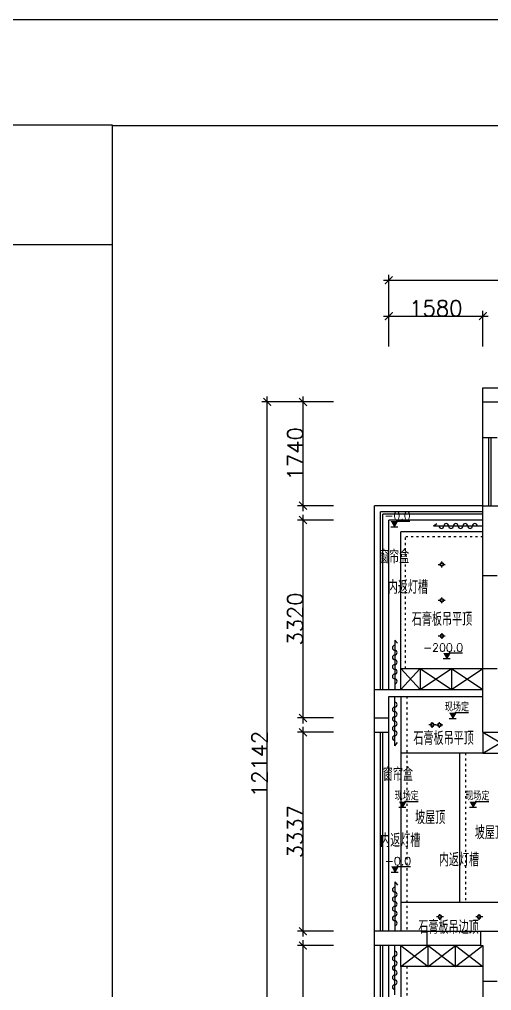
# Model space of a CAD drawing. Header units: millimetres. Extents: x -2231407 to 1513712, y -2704583 to 257.
# Drawn here: x 675346 to 683270, y -1352248 to -1335959 of the extents above; entities that cross this region are included whole.
import ezdxf

# ---------------------------------------------------------------- set-up
doc = ezdxf.new("R2010")
doc.units = ezdxf.units.MM
doc.linetypes.add('ACAD_ISO03W100', pattern=[30, 12, -18])
for name, color, linetype in [('14吊顶线', 4, 'Continuous'), ('16开关插座', 4, 'Continuous'), ('IBS-Refe', 50, 'Continuous')]:
    doc.layers.add(name, color=color, linetype=linetype)
doc.styles.get("Standard").update_dxf_attribs({"font": 'txt', "bigfont": 'gbcbig.shx'})
doc.styles.add('说明文字', font='', dxfattribs={"width": 0.75})
doc.styles.get('说明文字').set_extended_font_data('SimSun')
doc.dimstyles.new('1--100', dxfattribs={"dimscale": 100, "dimtxt": 2.5, "dimasz": 0.8, "dimexe": 1, "dimexo": 0.1, "dimgap": 1, "dimtad": 3, "dimdec": 4, "dimrnd": 5, "dimzin": 0, "dimdsep": 46, "dimtxsty": '说明文字', "dimblk": 'ARCHTICK', "dimcen": 0.13, "dimazin": 0, "dimtfac": 1, "dimtdec": 4, "dimtix": 1, "dimtmove": 2, "dimatfit": 3, "dimldrblk": '0定义箭头', "dimfxl": 5, "dimfxlon": 1, "dimtvp": 1, "dimtolj": 1, "dimtzin": 0, "dimarcsym": 0})
doc.dimstyles.new('ISO-25$0', dxfattribs={"dimscale": 0, "dimtxt": 60, "dimasz": 30, "dimexe": 15, "dimexo": 15, "dimtad": 1, "dimdec": 4, "dimlunit": 6, "dimtxsty": 'Standard', "dimblk": 'ARCHTICK', "dimblk1": 'ARCHTICK', "dimblk2": 'ARCHTICK', "dimsah": 1, "dimcen": 3, "dimdle": 3, "dimse2": 1, "dimsd2": 1, "dimadec": 0, "dimazin": 0, "dimtfac": 1, "dimtdec": 4, "dimtmove": 0, "dimatfit": 3, "dimldrblk": 'DOT', "dimfxl": 1, "dimtolj": 1, "dimtzin": 0, "dimarcsym": 0})

# ---------------------------------------------------------------- blocks, each defined once
blk = doc.blocks.new('_ArchTick')
at = {"color": 0, "linetype": 'ByBlock', "const_width": 0.15}
blk.add_lwpolyline([(-0.5, -0.5), (0.5, 0.5)], dxfattribs=at)
blk = doc.blocks.new('*D351')
at = {"color": 250, "lineweight": -2}
for p, q in [((680105, -1342286), (680105, -1344206)), ((680615, -1342376), (680015, -1342376)), ((680615, -1344116), (680015, -1344116))]:
    blk.add_line(p, q, dxfattribs=at)
at = {"layer": 'Defpoints', "color": 0}
for p in [(680705, -1342376), (680105, -1344116), (680705, -1344116)]:
    blk.add_point(p, dxfattribs=at)
at = {"color": 250, "lineweight": -2, "xscale": 130, "yscale": 130, "zscale": 130}
for p, rotation in [((680105, -1342376), 90), ((680105, -1344116), 270)]:
    blk.add_blockref('_ArchTick', p, dxfattribs=dict(at, rotation=rotation))
at = {"color": 0, "insert": (679975, -1343246), "char_height": 260, "attachment_point": 5, "rotation": 90}
blk.add_mtext('1740', dxfattribs=at)
blk = doc.blocks.new('*D352')
at = {"color": 250, "lineweight": -2}
for p, q in [((680105, -1344266), (680105, -1347766)), ((680615, -1344356), (680015, -1344356)), ((680615, -1347676), (680015, -1347676))]:
    blk.add_line(p, q, dxfattribs=at)
at = {"layer": 'Defpoints', "color": 0}
for p in [(680705, -1344356), (680105, -1347676), (680705, -1347676)]:
    blk.add_point(p, dxfattribs=at)
at = {"color": 250, "lineweight": -2, "xscale": 130, "yscale": 130, "zscale": 130}
for p, rotation in [((680105, -1344356), 90), ((680105, -1347676), 270)]:
    blk.add_blockref('_ArchTick', p, dxfattribs=dict(at, rotation=rotation))
at = {"color": 0, "insert": (679975, -1346016), "char_height": 260, "attachment_point": 5, "rotation": 90}
blk.add_mtext('3320', dxfattribs=at)
blk = doc.blocks.new('*D353')
at = {"color": 250, "lineweight": -2}
for p, q in [((680105, -1347826), (680105, -1351343)), ((680615, -1347916), (680015, -1347916)), ((680615, -1351253), (680015, -1351253))]:
    blk.add_line(p, q, dxfattribs=at)
at = {"layer": 'Defpoints', "color": 0}
for p in [(680705, -1347916), (680105, -1351253), (680705, -1351253)]:
    blk.add_point(p, dxfattribs=at)
at = {"color": 250, "lineweight": -2, "xscale": 130, "yscale": 130, "zscale": 130}
for p, rotation in [((680105, -1347916), 90), ((680105, -1351253), 270)]:
    blk.add_blockref('_ArchTick', p, dxfattribs=dict(at, rotation=rotation))
at = {"color": 0, "insert": (679975, -1349584), "char_height": 260, "attachment_point": 5, "rotation": 90}
blk.add_mtext('3337', dxfattribs=at)
blk = doc.blocks.new('*D354')
at = {"color": 250, "lineweight": -2}
for p, q in [((680615, -1351493), (680015, -1351493)), ((680105, -1351403), (680105, -1354608)), ((680615, -1354518), (680015, -1354518))]:
    blk.add_line(p, q, dxfattribs=at)
at = {"layer": 'Defpoints', "color": 0}
for p in [(680705, -1351493), (680105, -1354518), (680705, -1354518)]:
    blk.add_point(p, dxfattribs=at)
at = {"color": 250, "lineweight": -2, "xscale": 130, "yscale": 130, "zscale": 130}
for p, rotation in [((680105, -1351493), 90), ((680105, -1354518), 270)]:
    blk.add_blockref('_ArchTick', p, dxfattribs=dict(at, rotation=rotation))
at = {"color": 0, "insert": (679975, -1353005), "char_height": 260, "attachment_point": 5, "rotation": 90}
blk.add_mtext('3025', dxfattribs=at)
blk = doc.blocks.new('*D355')
at = {"color": 250, "lineweight": -2}
for p, q in [((679505, -1354608), (679505, -1342286)), ((680015, -1342376), (679415, -1342376)), ((680015, -1354518), (679415, -1354518))]:
    blk.add_line(p, q, dxfattribs=at)
at = {"layer": 'Defpoints', "color": 0}
for p in [(679505, -1342376), (680105, -1342376), (680105, -1354518)]:
    blk.add_point(p, dxfattribs=at)
at = {"color": 250, "lineweight": -2, "xscale": 130, "yscale": 130, "zscale": 130}
for p, rotation in [((679505, -1342376), 90), ((679505, -1354518), 270)]:
    blk.add_blockref('_ArchTick', p, dxfattribs=dict(at, rotation=rotation))
at = {"color": 0, "insert": (679375, -1348447), "char_height": 260, "attachment_point": 5, "rotation": 90}
blk.add_mtext('12142', dxfattribs=at)
blk = doc.blocks.new('*D356')
at = {"color": 250, "lineweight": -2}
for p, q in [((681545, -1341446), (681545, -1340846)), ((683125, -1341446), (683125, -1340846)), ((681455, -1340936), (683215, -1340936))]:
    blk.add_line(p, q, dxfattribs=at)
at = {"layer": 'Defpoints', "color": 0}
for p in [(683125, -1340936), (681545, -1341536), (683125, -1341536)]:
    blk.add_point(p, dxfattribs=at)
at = {"color": 250, "lineweight": -2, "xscale": 130, "yscale": 130, "zscale": 130, "rotation": 180}
blk.add_blockref('_ArchTick', (681545, -1340936), dxfattribs=at)
at = {"color": 250, "lineweight": -2, "xscale": 130, "yscale": 130, "zscale": 130}
blk.add_blockref('_ArchTick', (683125, -1340936), dxfattribs=at)
at = {"color": 0, "insert": (682335, -1340805), "char_height": 260, "attachment_point": 5}
blk.add_mtext('1580', dxfattribs=at)
blk = doc.blocks.new('*D361')
at = {"color": 250, "lineweight": -2}
for p, q in [((681545, -1340846), (681545, -1340246)), ((692970, -1340846), (692970, -1340246)), ((693060, -1340336), (681455, -1340336))]:
    blk.add_line(p, q, dxfattribs=at)
at = {"layer": 'Defpoints', "color": 0}
for p in [(681545, -1340336), (681545, -1340936), (692970, -1340936)]:
    blk.add_point(p, dxfattribs=at)
at = {"color": 250, "lineweight": -2, "xscale": 130, "yscale": 130, "zscale": 130, "rotation": 180}
blk.add_blockref('_ArchTick', (681545, -1340336), dxfattribs=at)
at = {"color": 250, "lineweight": -2, "xscale": 130, "yscale": 130, "zscale": 130}
blk.add_blockref('_ArchTick', (692970, -1340336), dxfattribs=at)
at = {"color": 0, "insert": (687258, -1340205), "char_height": 260, "attachment_point": 5}
blk.add_mtext('11425', dxfattribs=at)
blk = doc.blocks.new('吸顶灯')
at = {"color": 54}
for p, q in [((-2231433, 4041040), (-2231557, 4041040)), ((-2231407, 4041173), (-2231407, 4041066)), ((-2231407, 4041013), (-2231407, 4040914)), ((-2231245, 4041040), (-2231380, 4041040))]:
    blk.add_line(p, q, dxfattribs=at)
for radius in [82.1, 57.5]:
    blk.add_circle((-2231407, 4041040), radius, dxfattribs=at)
blk = doc.blocks.new('ZCA')
at = {"layer": '14吊顶线', "lineweight": -2}
blk.add_hatch(color=256, dxfattribs=at).paths.add_polyline_path([(620108, 386761), (619992, 386761), (620050, 386660)])
blk.add_line((620108, 386761), (620315, 386761), dxfattribs=at)
blk.add_lwpolyline([(620050, 386660), (620108, 386761), (620092, 386761)], close=True, dxfattribs=at)
blk = doc.blocks.new('*D543')
at = {"color": 1, "lineweight": -2, "ltscale": 3}
for p, q in [((731780, -1347276), (731780, -1347196)), ((731780, -1347276), (731680, -1347276)), ((731780, -1347276), (731780, -1347676)), ((731280, -1347676), (731880, -1347676)), ((731780, -1347676), (731780, -1347756))]:
    blk.add_line(p, q, dxfattribs=at)
at = {"layer": 'Defpoints', "color": 0, "ltscale": 3}
for p in [(731780, -1347276), (-2231407, -1347676), (731780, -1347676)]:
    blk.add_point(p, dxfattribs=at)
at = {"color": 1, "lineweight": -2, "ltscale": 3, "xscale": 80, "yscale": 80, "zscale": 80}
for p, rotation in [((731780, -1347276), 270), ((731780, -1347676), 90)]:
    blk.add_blockref('_ArchTick', p, dxfattribs=dict(at, rotation=rotation))
at = {"color": 2, "ltscale": 3, "insert": (731555, -1347476), "char_height": 250, "attachment_point": 5, "rotation": 90, "style": '说明文字'}
blk.add_mtext('\\A1;400', dxfattribs=at)
blk = doc.blocks.new('0定义箭头')
at = {"layer": 'IBS-Refe', "color": 3}
for p, q in [((-0.37, 0), (-2.13, 0)), ((-1.44, 1.15), (-1.09, 1.44)), ((-1.44, 1.15), (-0.37, 0)), ((-1.44, -1.15), (-0.37, 0)), ((-1.09, 1.44), (0, 0)), ((-1.09, -1.44), (0, 0)), ((-1.44, -1.15), (-1.09, -1.44))]:
    blk.add_line(p, q, dxfattribs=at)
for points in [[(-1.44, 1.15), (-1.09, 1.44), (-0.37, 0), (0, 0)], [(-1.44, -1.15), (-1.09, -1.44), (-0.37, 0), (0, 0)]]:
    blk.add_solid(points, dxfattribs=at)

msp = doc.modelspace()

# ---------------------------------------------------------------- linework, layer by layer
at = {"ltscale": 3}
for p, q in [((683125.32054, -1342135.94222), (689215.32054, -1342135.94222)), ((683125.32054, -1342375.94222), (683125.32054, -1342135.94222)), ((683125.32054, -1342375.94222), (685970.32054, -1342375.94222)), ((683125.32054, -1344115.94222), (683425.32054, -1344115.94222)), ((683125.32054, -1345285.94222), (683125.32054, -1344115.94222)), ((683125.32054, -1345285.94222), (683365.32054, -1345285.94222)), ((683125.32054, -1346845.94222), (683365.32054, -1346845.94222)), ((683125.32054, -1347915.94222), (683125.32054, -1346845.94222)), ((681305.32054, -1347675.94222), (681545.32054, -1347675.94222)), ((681305.32054, -1347915.94222), (681305.32054, -1347675.94222)), ((681545.32054, -1347915.94222), (681545.32054, -1347675.94222)), ((681305.32054, -1347915.94222), (681545.32054, -1347915.94222)), ((683125.32054, -1347915.94222), (683717.84183, -1347915.94222)), ((682187.84183, -1351252.94222), (681305.32054, -1351252.94222)), ((681305.32054, -1351492.94222), (681305.32054, -1351252.94222)), ((682187.84183, -1351492.94222), (682187.84183, -1351252.94222)), ((683087.84183, -1351492.94222), (683087.84183, -1351252.94222)), ((683087.84183, -1351252.94222), (683717.84183, -1351252.94222)), ((682187.84183, -1351492.94222), (681305.32054, -1351492.94222)), ((683087.84183, -1351492.94222), (683125.32054, -1351492.94222)), ((683125.32054, -1351492.94222), (683125.32054, -1352092.94222)), ((683125.32054, -1352092.94222), (683365.32054, -1352092.94222))]:
    msp.add_line(p, q, dxfattribs=at)
at = {"color": 1, "ltscale": 3}
for p, q in [((683125.32054, -1342975.94222), (683125.32054, -1342375.94222)), ((683365.32054, -1342975.94222), (683125.32054, -1342975.94222)), ((681305.32054, -1347195.94222), (683125.32054, -1347195.94222)), ((681305.32054, -1347675.94222), (681305.32054, -1347195.94222)), ((681545.32054, -1347315.94222), (683125.32054, -1347315.94222)), ((681545.32054, -1347675.94222), (681545.32054, -1347315.94222)), ((682187.84183, -1351252.94222), (683087.84183, -1351252.94222)), ((683087.84183, -1351492.94222), (682187.84183, -1351492.94222))]:
    msp.add_line(p, q, dxfattribs=at)
at = {"color": 8}
for p, q in [((683125.32054, -1344115.94222), (683125.32054, -1342975.94222)), ((681305.32054, -1347195.94222), (681305.32054, -1344115.94222)), ((681305.32054, -1347195.94222), (681305.32054, -1344115.94222)), ((683125.32054, -1344115.94222), (681305.32054, -1344115.94222)), ((681545.32054, -1347195.94222), (681545.32054, -1344355.94222)), ((683125.32054, -1344355.94222), (681545.32054, -1344355.94222)), ((682298.14833, -1344455.94222), (682351.17179, -1344412.77912)), ((682298.14833, -1344455.94222), (683125.32054, -1344455.94222)), ((683125.32054, -1346845.94222), (683125.32054, -1345285.94222)), ((681645.32054, -1346368.77001), (681645.32054, -1347195.94222)), ((681645.32054, -1346368.77001), (681688.48363, -1346421.79346)), ((682071.9872, -1346845.94222), (682071.9872, -1347195.94222)), ((682598.65387, -1346845.94222), (682598.65387, -1347195.94222)), ((681645.32054, -1348143.11442), (681645.32054, -1347315.94222)), ((681305.32054, -1351252.94222), (681305.32054, -1347915.94222)), ((681545.32054, -1351252.94222), (681545.32054, -1347915.94222)), ((683125.32054, -1348265.94222), (683717.84183, -1347915.94222)), ((683125.32054, -1347915.94222), (683717.84183, -1348265.94222)), ((681645.32054, -1348143.11442), (681688.48363, -1348090.09097)), ((681645.32054, -1350425.77001), (681645.32054, -1351252.94222)), ((681645.32054, -1350425.77001), (681688.48363, -1350478.79346)), ((681305.32054, -1354517.94222), (681305.32054, -1351492.94222)), ((681545.32054, -1354517.94222), (681545.32054, -1351492.94222)), ((681645.32054, -1352320.11442), (681645.32054, -1351492.94222)), ((682205.32054, -1351842.94222), (682205.32054, -1351492.94222)), ((682665.32054, -1351842.94222), (682665.32054, -1351492.94222)), ((683125.32054, -1352092.94222), (683125.32054, -1353902.94222))]:
    msp.add_line(p, q, dxfattribs=at)
at = {"color": 4}
for p, q in [((683225.32054, -1344115.94222), (683225.32054, -1342975.94222)), ((683265.32054, -1344115.94222), (683265.32054, -1342975.94222)), ((681405.32054, -1347195.94222), (681405.32054, -1344215.94222)), ((683125.32054, -1344215.94222), (681405.32054, -1344215.94222)), ((681445.32054, -1347195.94222), (681445.32054, -1344255.94222)), ((683125.32054, -1344255.94222), (681445.32054, -1344255.94222)), ((683125.32054, -1344555.94222), (681745.32054, -1344555.94222)), ((681745.32054, -1347195.94222), (681745.32054, -1344555.94222)), ((681745.32054, -1346845.94222), (683125.32054, -1346845.94222)), ((681745.32054, -1347315.94222), (681745.32054, -1351252.94222)), ((681405.32054, -1351252.94222), (681405.32054, -1347915.94222)), ((681445.32054, -1351252.94222), (681445.32054, -1347915.94222)), ((683125.32054, -1347915.94222), (683125.32054, -1348265.94222)), ((683125.32054, -1348265.94222), (681745.32054, -1348265.94222)), ((682731.58118, -1348265.94222), (682731.58118, -1350770.94222)), ((683125.32054, -1348265.94222), (683717.84183, -1348265.94222)), ((683717.84183, -1350770.94222), (681745.32054, -1350770.94222)), ((681405.32054, -1354517.94222), (681405.32054, -1351492.94222)), ((681445.32054, -1354517.94222), (681445.32054, -1351492.94222)), ((681745.32054, -1351842.94222), (681745.32054, -1351492.94222)), ((683125.32054, -1351842.94222), (681745.32054, -1351842.94222)), ((681745.32054, -1351842.94222), (681745.32054, -1354167.94222))]:
    msp.add_line(p, q, dxfattribs=at)
at = {"color": 4, "ltscale": 8}
for p, q in [((681694.52172, -1344473.80767), (681577.16895, -1344473.80767)), ((682575.72629, -1346686.20198), (682458.37352, -1346686.20198)), ((682675.06511, -1347687.86785), (682557.71234, -1347687.86785)), ((681831.95945, -1349179.05834), (681714.60668, -1349179.05834)), ((683016.6807, -1349179.05834), (682899.32793, -1349179.05834)), ((681703.04031, -1350266.35332), (681585.68754, -1350266.35332))]:
    msp.add_line(p, q, dxfattribs=at)
at = {"color": 6, "linetype": 'ACAD_ISO03W100', "ltscale": 3}
for p, q in [((681825.32054, -1346845.94222), (681825.32054, -1344635.94222)), ((683125.32054, -1344635.94222), (681825.32054, -1344635.94222)), ((681845.32054, -1347315.94222), (681845.32054, -1351252.94222)), ((682831.58118, -1348265.94222), (682831.58118, -1350770.94222)), ((681845.32054, -1351842.94222), (681845.32054, -1354167.94222))]:
    msp.add_line(p, q, dxfattribs=at)
at = {"color": 7, "ltscale": 3}
for points in [[(492680.32561, -1335959.26675), (818565.58796, -1335959.26675), (818565.58796, -1362077.18379), (492680.32561, -1362077.18379)], [(674905.32054, -1339735.33287), (676905.32054, -1339735.33287), (676905.32054, -1337735.33287), (674905.32054, -1337735.33287)], [(676905.32054, -1337735.94222), (697610.32054, -1337735.94222), (697610.32054, -1359157.94222), (676905.32054, -1359157.94222)]]:
    msp.add_lwpolyline(points, close=True, dxfattribs=at)
at = {"color": 8}
for points in [[(681745.32054, -1347195.94222), (682071.9872, -1346845.94222), (682598.65387, -1347195.94222), (683125.32054, -1346845.94222)], [(681745.32054, -1346845.94222), (682071.9872, -1347195.94222), (682598.65387, -1346845.94222), (683125.32054, -1347195.94222)], [(681745.32054, -1351842.94222), (682205.32054, -1351492.94222), (682665.32054, -1351842.94222), (683125.32054, -1351492.94222)], [(681745.32054, -1351492.94222), (682205.32054, -1351842.94222), (682665.32054, -1351492.94222), (683125.32054, -1351842.94222)]]:
    msp.add_lwpolyline(points, dxfattribs=at)
for centre, start, end in [((682428.86639, -1344455.94222), 180, 0), ((682508.86639, -1344455.94222), 0, 180), ((682588.86639, -1344455.94222), 180, 0), ((682668.86639, -1344455.94222), 0, 180), ((682748.86639, -1344455.94222), 180, 0), ((682828.86639, -1344455.94222), 0, 180), ((682908.86639, -1344455.94222), 180, 0), ((682988.86639, -1344455.94222), 0, 180), ((681645.32054, -1346499.48807), 90, 270), ((681645.32054, -1346579.48807), 270, 90), ((681645.32054, -1346659.48807), 90, 270), ((681645.32054, -1346739.48807), 270, 90), ((681645.32054, -1346819.48807), 90, 270), ((681645.32054, -1346899.48807), 270, 90), ((681645.32054, -1346979.48807), 90, 270), ((681645.32054, -1347059.48807), 270, 90), ((681645.32054, -1347452.39636), 270, 90), ((681645.32054, -1347532.39636), 90, 270), ((681645.32054, -1347612.39636), 270, 90), ((681645.32054, -1347692.39636), 90, 270), ((681645.32054, -1347772.39636), 270, 90), ((681645.32054, -1347852.39636), 90, 270), ((681645.32054, -1347932.39636), 270, 90), ((681645.32054, -1348012.39636), 90, 270), ((681645.32054, -1350556.48807), 90, 270), ((681645.32054, -1350716.48807), 90, 270), ((681645.32054, -1350636.48807), 270, 90), ((681645.32054, -1350876.48807), 90, 270), ((681645.32054, -1350796.48807), 270, 90), ((681645.32054, -1351036.48807), 90, 270), ((681645.32054, -1350956.48807), 270, 90), ((681645.32054, -1351116.48807), 270, 90), ((681645.32054, -1351629.39636), 270, 90), ((681645.32054, -1351709.39636), 90, 270), ((681645.32054, -1351789.39636), 270, 90), ((681645.32054, -1351869.39636), 90, 270), ((681645.32054, -1351949.39636), 270, 90), ((681645.32054, -1352029.39636), 90, 270), ((681645.32054, -1352109.39636), 270, 90), ((681645.32054, -1352189.39636), 90, 270)]:
    msp.add_arc(centre, 40, start, end, dxfattribs=at)

# ---------------------------------------------------------------- block references
at = {"yscale": 0.375, "zscale": 0.375, "rotation": 180}
for p, xscale in [((-154342.22967, 170288.9153), 0.375), ((-154342.22967, 169688.9153), 0.375), ((1519052.05499, 167598.9153), -0.375), ((-154381.41392, 167598.9153), 0.375), ((1519180.37784, 164377.9153), -0.375), ((1519837.88494, 164377.9153), -0.375)]:
    msp.add_blockref('吸顶灯', p, dxfattribs=dict(at, xscale=xscale))
at = {"xscale": -0.375, "yscale": 0.375, "zscale": 0.375}
msp.add_blockref('吸顶灯', (-154342.22967, -2861690.79973), dxfattribs=at)
at = {"layer": '16开关插座', "lineweight": -2}
for p in [(61585.18928, -1731133.80767), (62466.39386, -1733346.20198), (62565.73268, -1734347.86785), (61722.62701, -1735839.05834), (62907.34827, -1735839.05834), (61593.70788, -1736926.35332)]:
    msp.add_blockref('ZCA', p, dxfattribs=at)

# ---------------------------------------------------------------- texts
at = {"color": 1, "char_height": 135, "attachment_point": 3}
for s, insert in [('\\pt405;{\\C4; -0.0}', (681911.61452, -1344215.9952)), ('\\pt405;{\\C4; -200.0}', (682792.81909, -1346428.38951)), ('\\pt405;{\\C4; 现场定}', (682892.15791, -1347430.05538)), ('\\pt405;{\\C4; 现场定}', (682049.05225, -1348921.24586)), ('\\pt405;{\\C4; 现场定}', (683233.7735, -1348921.24586)), ('\\pt405;{\\C4; -0.0}', (681920.13311, -1350008.54085))]:
    msp.add_mtext_dynamic_manual_height_columns(s, width=1001.9018074, gutter_width=12.5, heights=[0], dxfattribs=dict(at, insert=insert))
at = {"color": 1, "char_height": 225, "width": 1402.1301065, "attachment_point": 9}
for s, insert in [('{\\C252;窗帘盒}', (681887.80811, -1345083.68554)), ('{\\C252;内返灯槽}', (682202.97636, -1345595.01847)), ('{\\C252;石膏板吊平顶}', (682943.85895, -1346132.08515)), ('{\\C252;石膏板吊平顶}', (682971.69293, -1348128.41782)), ('{\\C252;窗帘盒}', (681951.26154, -1348734.49818)), ('{\\C252;坡屋顶}', (682492.38081, -1349458.8275)), ('{\\C252;坡屋顶}', (683494.82435, -1349711.03445)), ('{\\C252;内返灯槽}', (682074.95601, -1349842.0937)), ('{\\C252;内返灯槽}', (683061.21665, -1350166.86237)), ('{\\C252;石膏板吊边顶}', (683054.80899, -1351297.69911))]:
    msp.add_mtext(s, dxfattribs=dict(at, insert=insert))

# ---------------------------------------------------------------- dimensions: what is measured, and where the dimension line sits
for base, p1, p2, picture, middle in [((681545.32054, -1340335.94222), (692970.32054, -1340935.94222), (681545.32054, -1340935.94222), '*D361', (687257.82054, -1340205.31722)), ((683125.32054, -1340935.94222), (681545.32054, -1341535.94222), (683125.32054, -1341535.94222), '*D356', (682335.32054, -1340805.31722))]:
    dim = msp.add_linear_dim(base=base, p1=p1, p2=p2, dimstyle='ISO-25$0', override={"dimscale": 1, "dimtxt": 260, "dimasz": 130, "dimexe": 90, "dimexo": 90, "dimdec": 0, "dimlunit": 2, "dimsah": 0, "dimcen": 2.5, "dimdle": 90, "dimse2": 0, "dimsd2": 0, "dimtdec": 0, "dimldrblk": 'ArchTick', "dimtolj": 0, "dimtzin": 8})
    dim.commit()
    dim.dimension.update_dxf_attribs({"geometry": picture, "text_midpoint": middle})
for base, p1, p2, picture, middle in [((679505.32054, -1342375.94222), (680105.32054, -1354517.94222), (680105.32054, -1342375.94222), '*D355', (679374.69554, -1348446.94222)), ((680105.32054, -1344115.94222), (680705.32054, -1342375.94222), (680705.32054, -1344115.94222), '*D351', (679974.69554, -1343245.94222)), ((680105.32054, -1347675.94222), (680705.32054, -1344355.94222), (680705.32054, -1347675.94222), '*D352', (679974.69554, -1346015.94222)), ((680105.32054, -1351252.94222), (680705.32054, -1347915.94222), (680705.32054, -1351252.94222), '*D353', (679974.69554, -1349584.44222)), ((680105.32054, -1354517.94222), (680705.32054, -1351492.94222), (680705.32054, -1354517.94222), '*D354', (679974.69554, -1353005.44222))]:
    dim = msp.add_linear_dim(base=base, p1=p1, p2=p2, angle=90, dimstyle='ISO-25$0', override={"dimscale": 1, "dimtxt": 260, "dimasz": 130, "dimexe": 90, "dimexo": 90, "dimdec": 0, "dimlunit": 2, "dimsah": 0, "dimcen": 2.5, "dimdle": 90, "dimse2": 0, "dimsd2": 0, "dimtdec": 0, "dimldrblk": 'ArchTick', "dimtolj": 0, "dimtzin": 8})
    dim.commit()
    dim.dimension.update_dxf_attribs({"geometry": picture, "text_midpoint": middle})
at = {"color": 1, "ltscale": 3}
dim = msp.add_linear_dim(base=(731780.32054, -1347675.94222), p1=(731780.32054, -1347275.94222), p2=(-2231406.80054, -1347675.94222), angle=90, dimstyle='1--100', override={"dimarcsym": 1}, dxfattribs=at)
dim.commit()
dim.dimension.update_dxf_attribs({"geometry": '*D543', "text_midpoint": (731555.32054, -1347475.94222)})

doc.saveas('drawing.dxf')
